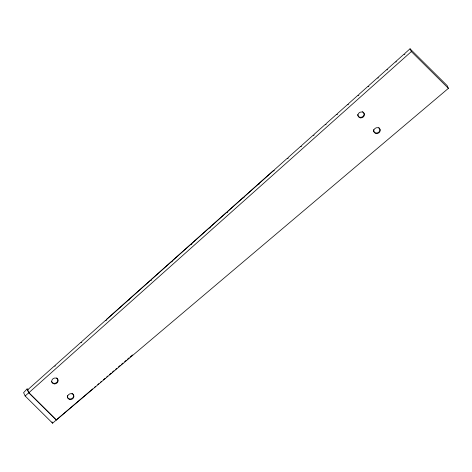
<?xml version="1.0" encoding="UTF-8"?>
<svg xmlns="http://www.w3.org/2000/svg" width="472" height="472" viewBox="0 0 472 472"><rect width="100%" height="100%" fill="white"/><g stroke="black" fill="none" stroke-linecap="round" stroke-linejoin="round"><path stroke-width="0.71" d="M27.075 388.898L23.6 392.651L25.128 395.967L52.593 423.201L56.316 419.974L28.845 392.739L27.075 388.898L28.113 389.925M105.634 320.264L81.591 341.734L81.798 342.182L81.19 342.707L80.983 342.259L55.23 365.257L55.436 365.706L54.829 366.231L54.622 365.782L27.523 389.972L28.81 392.769L56.28 420.003L448.4 88.347L447.108 85.55L410.05 48.799L404.752 53.519L404.958 53.967L404.362 54.504L404.156 54.056L396.25 61.1L396.456 61.549L395.861 62.086L395.654 61.637L387.423 68.977L387.63 69.425L387.028 69.962L386.822 69.514L378.243 77.166L378.45 77.615L377.848 78.145L377.641 77.697L368.679 85.697L368.886 86.146L368.284 86.677L368.077 86.228L358.708 94.589L358.915 95.037L358.313 95.568L358.106 95.126L348.295 103.875L348.501 104.324L347.899 104.861L347.693 104.412L337.392 113.599L337.598 114.047L337.002 114.578L336.796 114.13L325.975 123.782L326.181 124.23L325.58 124.767L325.373 124.319L313.992 134.467L314.199 134.915L313.603 135.452L313.396 135.004L301.396 145.706L301.602 146.155L301 146.686L300.794 146.237L288.138 157.524L288.345 157.972L287.749 158.509L287.542 158.061L274.191 169.967L274.397 170.416L273.795 170.952L273.589 170.504L259.447 183.083L259.671 183.549L259.075 184.086L258.868 183.637L243.93 196.96L244.136 197.408L243.534 197.939L243.286 197.449L227.469 211.574L227.71 212.052L227.115 212.589L226.867 212.099L210.081 227.085L210.323 227.563L209.721 228.1L209.48 227.616L191.673 243.517L191.903 243.989L191.307 244.525L191.066 244.042L172.138 260.939L172.368 261.411L171.773 261.948L171.537 261.47L151.429 279.418L151.654 279.89L151.058 280.421L150.851 279.973L129.481 299L129.688 299.449L129.104 299.997L128.88 299.531L106.241 319.739L106.448 320.187L105.858 320.73L105.657 320.281M106.241 319.739L128.897 299.555M151.447 279.442L171.566 261.5M172.162 260.963L191.101 244.077M191.697 243.54L209.515 227.651M210.117 227.12L226.908 212.14M227.504 211.609L243.328 197.491M259.464 183.101L273.589 170.504M28.81 392.769L411.336 51.596L410.05 48.799M258.845 183.62L243.93 196.96M129.481 299L150.851 279.973M25.128 395.967L28.845 392.739M56.28 420.003L92.695 388.91M94.376 387.477L95.497 386.515M97.739 384.603L98.86 383.647M100.542 382.214L101.663 381.258M103.344 379.818L105.026 378.385M106.707 376.951L107.828 375.995M109.504 374.561L111.185 373.122M112.306 372.166L113.988 370.732M115.669 369.299L116.79 368.343M118.472 366.903L120.153 365.47M121.275 364.514L122.956 363.08M124.637 361.641L126.313 360.207M127.434 359.251L129.116 357.817M130.237 356.861L132.479 354.944M411.336 51.596L448.4 88.347M51.985 421.874L52.593 423.201M56.64 377.895A3.274 2.891 -24.7 0 1 56.481 382.644A3.274 2.891 -24.7 0 1 51.59 381.553M72.906 393.937A3.245 2.861 -24.7 0 1 72.771 397.872A3.245 2.861 -24.7 0 1 68.511 398.504L68.062 398.144A3.245 2.861 -24.7 0 1 67.425 395.512M71.933 393.318A3.245 2.861 -24.7 0 1 72.458 393.583M363.363 112.242A3.274 2.891 -24.7 0 1 361.906 117.085A3.274 2.891 -24.7 0 1 357.717 114.407M362.384 111.616A3.274 2.891 -24.7 0 1 362.915 111.882M379.541 128.366A3.274 2.891 -24.7 0 1 377.724 132.768A3.274 2.891 -24.7 0 1 373.547 130.667M373.535 130.089A3.274 2.891 -24.7 0 1 373.647 129.511M378.727 127.558A3.274 2.891 -24.7 0 1 379.181 127.924M70.074 399.513A3.245 2.861 -24.7 0 0 73.768 395.442A3.245 2.861 -24.7 0 0 68.381 394.852A3.245 2.861 -24.7 0 0 70.074 399.513M376.32 133.546A3.274 2.891 -24.7 0 0 380.048 129.434A3.274 2.891 -24.7 0 0 374.609 128.838A3.274 2.891 -24.7 0 0 376.32 133.546M54.233 383.883A3.274 2.891 -24.7 0 0 57.962 379.771A3.274 2.891 -24.7 0 0 52.522 379.175A3.274 2.891 -24.7 0 0 54.233 383.883M360.502 117.864A3.274 2.891 -24.7 0 0 364.236 113.752A3.274 2.891 -24.7 0 0 358.797 113.156A3.274 2.891 -24.7 0 0 360.502 117.864"/></g></svg>
